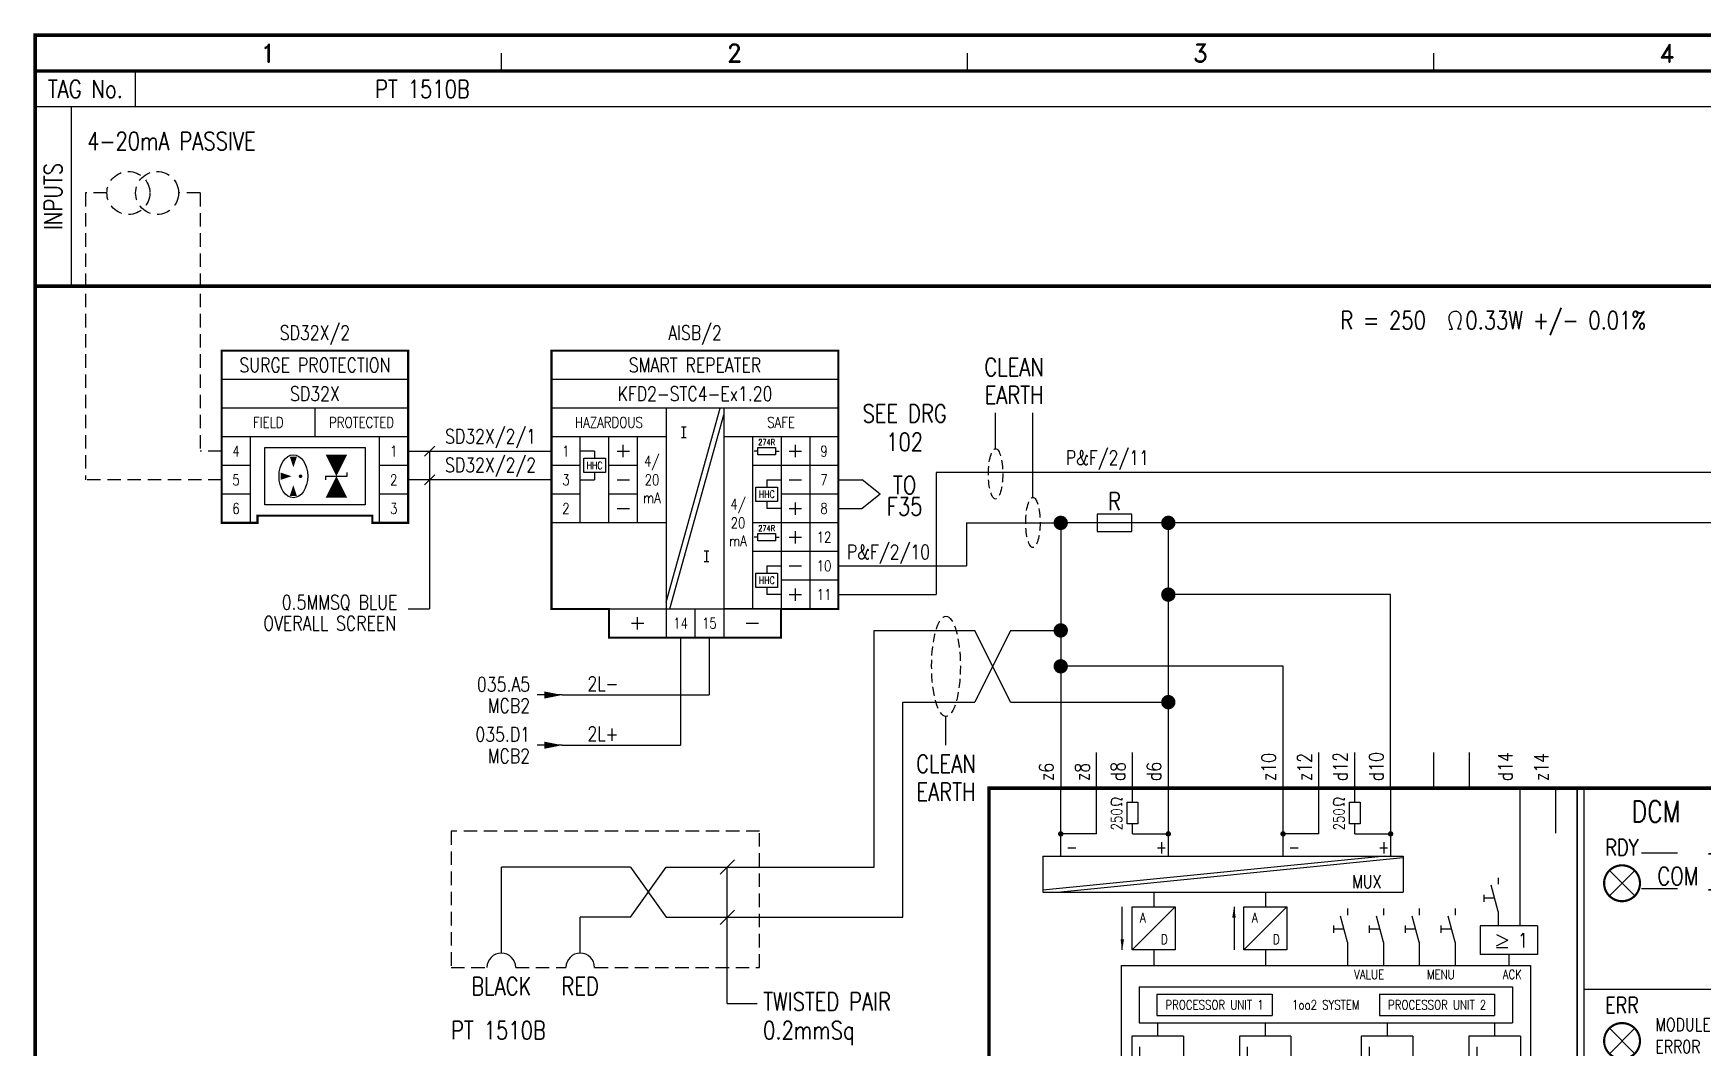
# Model space of a CAD drawing. Extents: x 0 to 414, y 0 to 285.
# Drawn here: x 15.7 to 248.5, y 143.8 to 285.2 of the extents above; entities that cross this region are included whole.
import ezdxf
from ezdxf.enums import TextEntityAlignment as Align

# ---------------------------------------------------------------- set-up
doc = ezdxf.new("R2010")
doc.units = 0
doc.header["$LTSCALE"] = 5
doc.header["$MEASUREMENT"] = 0
doc.linetypes.add('CONTINU', pattern=[0])
doc.linetypes.add('HIDDEN', pattern=[0.375, 0.25, -0.125])
doc.layers.get('0').update_dxf_attribs({"linetype": 'CONTINUOUS'})
for name, color, linetype in [('ADD', 2, 'CONTINUOUS'), ('CATALOGUE', 2, 'CONTINUOUS'), ('COL', 2, 'CONTINU'), ('COM', 2, 'CONTINUOUS'), ('DES', 2, 'CONTINUOUS'), ('GROUP', 2, 'CONTINUOUS'), ('LAB', 2, 'CONTINUOUS'), ('LOCATION', 2, 'CONTINUOUS'), ('MCABMARKON', 4, 'CONTINUOUS'), ('PCABGREY-0_22', 7, 'CONTINUOUS'), ('PCABGREY-0_5', 7, 'CONTINUOUS'), ('PCABMARKON', 7, 'CONTINUOUS'), ('RACK', 2, 'CONTINUOUS'), ('RECORD', 2, 'CONTINUOUS'), ('ROW', 2, 'CONTINU'), ('SLOT', 2, 'CONTINUOUS'), ('SNA', 2, 'CONTINUOUS'), ('SPOTS', 7, 'CONTINUOUS'), ('TEXT', 2, 'CONTINUOUS'), ('TPOL', 3, 'CONTINUOUS'), ('UPS', 2, 'CONTINUOUS'), ('XR_FUNCTION', 2, 'CONTINUOUS'), ('XR_MAIN', 2, 'CONTINUOUS'), ('ZONE', 2, 'CONTINUOUS')]:
    doc.layers.add(name, color=color, linetype=linetype)
doc.styles.add('CATALOGU', font='romans.shx', dxfattribs={"width": 0.8})
doc.styles.add('CROSSREF', font='ROMANS.shx', dxfattribs={"width": 0.8, "height": 1})
doc.styles.add('FUNCTION', font='romans.shx', dxfattribs={"width": 0.8, "height": 2.5})
doc.styles.add('GROUP', font='romans.shx', dxfattribs={"width": 0.8, "height": 2.5})
doc.styles.add('LOCATION', font='ROMANS.shx', dxfattribs={"width": 0.8, "height": 2.5})
doc.styles.add('PINS', font='romans.shx', dxfattribs={"width": 0.8, "height": 2})
doc.styles.add('RACK', font='romans.shx', dxfattribs={"width": 0.8, "height": 2})
doc.styles.add('REFERENC', font='romans.shx', dxfattribs={"width": 0.8})
doc.styles.add('ROMAND', font='ROMAND')
doc.styles.add('ROMANS', font='romans.shx', dxfattribs={"width": 0.8})
doc.styles.add('SLOT', font='romans.shx', dxfattribs={"width": 0.8, "height": 2})
doc.styles.add('SYMBOL', font='romans.shx', dxfattribs={"width": 0.8})
doc.styles.add('WIRES', font='ROMANS.shx', dxfattribs={"width": 0.8, "height": 2})
doc.styles.add('ZONE', font='ROMANS.shx', dxfattribs={"width": 0.8, "height": 2.5})
doc.dimstyles.get("Standard").update_dxf_attribs({"dimtxt": 0.18, "dimasz": 0.18, "dimexe": 0.18, "dimexo": 0.0625, "dimgap": 0.09, "dimtad": 0, "dimtih": 1, "dimtoh": 1, "dimdec": 4, "dimzin": 0, "dimdsep": 46, "dimtxsty": 'STANDARD', "dimcen": 0.09, "dimadec": 0, "dimazin": 0, "dimtfac": 1, "dimtdec": 4, "dimtofl": 0, "dimtmove": 0, "dimatfit": 3, "dimfxl": 1, "dimtolj": 1, "dimtzin": 0, "dimarcsym": 0})

# ---------------------------------------------------------------- blocks, each defined once
blk = doc.blocks.new('A$C7A406D00')
for p, q in [((20, -4), (-20, -4)), ((20, -8), (-20, -8)), ((-4, -8), (-4, -40)), ((-4, -35.046), (3.523, -8)), ((-3.523, -36), (4, -8.954)), ((4, -8), (4, -40)), ((-1.8888, -10.603), (-1.2329, -10.603)), ((-1.5608, -12.103), (-1.5608, -10.603)), ((-4, -12), (-20, -12)), ((-16, -24), (-16, -12)), ((-12, -24), (-12, -12)), ((-9.9979, -14.8584), (-9.9979, -13.1395)), ((-8, -24), (-8, -12)), ((-1.8888, -12.103), (-1.2329, -12.103)), ((20, -12), (4, -12)), ((8, -12), (8, -36)), ((8.75, -14.5), (8.75, -13.5)), ((8.75, -13.5), (11.25, -13.5)), ((11.25, -13.5), (11.25, -14.5)), ((12, -12), (12, -36)), ((14.0021, -14.8584), (14.0021, -13.1395)), ((16, -12), (16, -36)), ((-16, -16), (-20, -16)), ((-14, -14), (-16, -14)), ((-15.5, -15), (-12.5, -15)), ((-15.5, -17), (-15.5, -15)), ((-14, -14), (-14, -15)), ((-12.5, -15), (-12.5, -17)), ((-8, -16), (-12, -16)), ((-10.8573, -13.999), (-9.1384, -13.999)), ((20, -16), (8, -16)), ((8.75, -14), (8.25, -14)), ((11.25, -14.5), (8.75, -14.5)), ((11.25, -14), (11.75, -14)), ((13.1427, -13.999), (14.8616, -13.999)), ((-16, -18), (-14, -18)), ((-12.5, -17), (-15.5, -17)), ((-14, -17), (-14, -18)), ((-10.8573, -17.999), (-9.1384, -17.999)), ((10, -18), (12, -18)), ((10, -18), (10, -19)), ((13.1427, -17.999), (14.8616, -17.999)), ((-16, -20), (-20, -20)), ((-8, -20), (-12, -20)), ((8.5, -21), (8.5, -19)), ((8.5, -19), (11.5, -19)), ((11.5, -19), (11.5, -21)), ((16, -20), (12, -20)), ((20, -20), (16, -20)), ((-10.8573, -21.999), (-9.1384, -21.999)), ((11.5, -21), (8.5, -21)), ((10, -21), (10, -22)), ((12, -22), (10, -22)), ((13.1427, -21.999), (14.8616, -21.999)), ((14.0021, -22.8584), (14.0021, -21.1395)), ((-4, -24), (-20, -24)), ((20, -24), (8, -24)), ((8.75, -25.5), (11.25, -25.5)), ((8.75, -26.5), (8.75, -25.5)), ((11.25, -25.5), (11.25, -26.5)), ((14.0021, -26.8584), (14.0021, -25.1395)), ((1.2931, -27.897), (1.949, -27.897)), ((1.621, -27.897), (1.621, -29.397)), ((8.75, -26), (8.25, -26)), ((11.25, -26.5), (8.75, -26.5)), ((11.25, -26), (11.75, -26)), ((13.1427, -25.999), (14.8616, -25.999)), ((1.2931, -29.397), (1.949, -29.397)), ((20, -28), (8, -28)), ((10, -30), (10, -31)), ((10, -30), (12, -30)), ((13.1427, -29.999), (14.8616, -29.999)), ((8.5, -33), (8.5, -31)), ((8.5, -31), (11.5, -31)), ((11.5, -31), (11.5, -33)), ((16, -32), (12, -32)), ((20, -32), (16, -32)), ((11.5, -33), (8.5, -33)), ((10, -33), (10, -34)), ((12, -34), (10, -34)), ((13.1427, -33.999), (14.8616, -33.999)), ((14.0021, -34.8584), (14.0021, -33.1395)), ((-12, -36), (12, -36)), ((-8, -38.8584), (-8, -37.1395)), ((0, -36), (0, -40)), ((20, -36), (4, -36)), ((-8.8594, -37.999), (-7.1405, -37.999)), ((7.1406, -37.999), (8.8595, -37.999))]:
    blk.add_line(p, q)
at = {"const_width": 0.3}
blk.add_lwpolyline([(-12, -36), (-12, -40), (12, -40), (12, -36), (20, -36), (20, 0), (-20, 0), (-20, -36)], close=True, dxfattribs=at)
at = {"style": 'ROMANS', "width": 0.8}
for s, height, p in [('SMART REPEATER', 2, (0, -2)), ('HAZARDOUS', 1.5, (-12, -10)), ('SAFE', 1.5, (12, -10)), ('1', 1.5, (-18, -14)), ('9', 1.5, (18, -14)), ('4/', 1.5, (-6, -15.5)), ('3', 1.5, (-18, -18)), ('20', 1.5, (-6, -18)), ('7', 1.5, (18, -18)), ('mA', 1.5, (-6, -20.5)), ('4/', 1.5, (6, -21.5)), ('2', 1.5, (-18, -22)), ('20', 1.5, (6, -24)), ('8', 1.5, (18, -22)), ('12', 1.5, (18, -26)), ('mA', 1.5, (6, -26.5)), ('10', 1.5, (18, -30)), ('11', 1.5, (18, -34)), ('14', 1.5, (-2, -38)), ('15', 1.5, (2, -38))]:
    blk.add_text(s, height=height, dxfattribs=at).set_placement(p, align=Align.MIDDLE)
at = {"color": 3, "style": 'ROMANS', "width": 0.8}
for s, height, p in [('274R', 0.8, (10, -12.75)), ('HHC', 1, (-14, -16)), ('HHC', 1, (10, -20)), ('274R', 0.8, (10, -24.75)), ('HHC', 1, (10, -32))]:
    blk.add_text(s, height=height, dxfattribs=at).set_placement(p, align=Align.MIDDLE)
at = {"layer": 'CATALOGUE', "style": 'CATALOGU', "width": 0.8, "flags": 1}
blk.add_attdef('CATALOGUE', (22.25, -3.999), '', height=1, dxfattribs=at)
at = {"layer": 'LOCATION', "style": 'LOCATION', "width": 0.8, "flags": 1}
blk.add_attdef('LOCATION', (22.25, -5.999), '', height=1, dxfattribs=at)
at = {"layer": 'RECORD', "color": 7, "style": 'REFERENC', "width": 0.8}
blk.add_attdef('RECORD', text='', height=2, dxfattribs=at).set_placement((0, -6), align=Align.MIDDLE)
at = {"layer": 'SNA', "style": 'SYMBOL', "width": 0.8}
blk.add_attdef('SNA', text='', height=2, dxfattribs=at).set_placement((0, 1.5), align=Align.CENTER)
at = {"layer": 'TPOL', "style": 'PINS', "width": 0.8, "flags": 1}
for tag, p in [('CN9', (-20, -14)), ('CN10', (-20, -18)), ('CN11', (-20, -22))]:
    blk.add_attdef(tag, text='', height=1.5, dxfattribs=at).set_placement(p, align=Align.MIDDLE_LEFT)
for tag, p in [('CN3', (20, -14)), ('CN4', (20, -18)), ('CN5', (20, -22)), ('CN6', (20, -26)), ('CN7', (20, -30)), ('CN8', (20, -34))]:
    blk.add_attdef(tag, text='', height=1.5, dxfattribs=at).set_placement(p, align=Align.MIDDLE_RIGHT)
for tag, p in [('CN2', (-2, -40)), ('CN1', (2, -40))]:
    blk.add_attdef(tag, text='', height=1.5, dxfattribs=at).set_placement(p, align=Align.CENTER)
at = {"layer": 'ZONE', "style": 'ZONE', "width": 0.8, "flags": 1}
blk.add_attdef('ZONE', (22.25, -7.999), '', height=1, dxfattribs=at)
blk = doc.blocks.new('SD32XIN')
for p, q in [((26, 10), (0, 10)), ((26, 6), (0, 6)), ((13, 6), (13, 2)), ((26, 2), (0, 2)), ((4, 2), (4, -10)), ((6, 0.5), (20, 0.5)), ((6, -7.5), (6, 0.5)), ((20, 0.5), (20, -7.5)), ((22, -10), (22, 2)), ((4, -2), (0, -2)), ((26, -2), (22, -2)), ((14.5, -3.5), (17.5, -3.5)), ((14.5, -3.5), (14.5, -4)), ((17.5, -3.5), (17.5, -3)), ((4, -6), (0, -6)), ((26, -6), (22, -6)), ((20, -7.5), (6, -7.5))]:
    blk.add_line(p, q)
at = {"const_width": 0.3}
blk.add_lwpolyline([(21, -9), (21, -10), (26, -10), (26, 14), (0, 14), (0, -10), (5, -10), (5, -9)], close=True, dxfattribs=at)
for points in [[(16, -0.5, 3, 0, 0), (16, -3.5, 0, 0, 0)], [(10, -0.75, 1, 0, 0), (10, -2.25, 0, 0, 0)], [(16, -6.5, 3, 0, 0), (16, -3.5, 0, 0, 0)], [(8.25, -3.5, 1, 0, 0), (9.75, -3.5, 0, 0, 0)], [(10, -6.25, 1, 0, 0), (10, -4.75, 0, 0, 0)]]:
    blk.add_lwpolyline(points, format="xyseb")
at = {"const_width": 0.25}
blk.add_lwpolyline([(10.88, -3.5, 1), (11.12, -3.5, 1)], format="xyb", close=True, dxfattribs=at)
blk.add_ellipse((10, -3.5), major_axis=(0, -3), ratio=0.6667)
at = {"style": 'ROMANS', "width": 0.8}
for s, height, p in [('SURGE PROTECTION', 2, (13, 12)), ('SD32X', 2, (13, 8)), ('FIELD', 1.5, (6.5, 4)), ('PROTECTED', 1.5, (19.5, 4)), ('4', 1.5, (2, 0)), ('1', 1.5, (24, 0)), ('5', 1.5, (2, -4)), ('2', 1.5, (24, -4)), ('6', 1.5, (2, -8)), ('3', 1.5, (24, -8))]:
    blk.add_text(s, height=height, dxfattribs=at).set_placement(p, align=Align.MIDDLE)
at = {"layer": 'CATALOGUE', "style": 'CATALOGU', "width": 0.8, "flags": 1}
blk.add_attdef('CATALOGUE', (28, 10), '', height=1, dxfattribs=at)
at = {"layer": 'LOCATION', "style": 'LOCATION', "width": 0.8, "flags": 1}
blk.add_attdef('LOCATION', (28, 8), '', height=1, dxfattribs=at)
at = {"layer": 'RECORD', "style": 'REFERENC', "width": 0.8, "flags": 1}
blk.add_attdef('RECORD', (28, 12), '', height=1, dxfattribs=at)
at = {"layer": 'SNA', "style": 'SYMBOL', "width": 0.8}
blk.add_attdef('SNA', text='', height=2, dxfattribs=at).set_placement((13, 15.5), align=Align.CENTER)
at = {"layer": 'TPOL', "style": 'PINS', "width": 0.8, "flags": 1}
for tag, p in [('CN1', (0, 0)), ('CN2', (0, -4)), ('CN3', (0, -8))]:
    blk.add_attdef(tag, text='', height=1.5, dxfattribs=at).set_placement(p, align=Align.MIDDLE_LEFT)
for tag, p in [('CN4', (26, 0)), ('CN5', (26, -4)), ('CN6', (26, -8))]:
    blk.add_attdef(tag, text='', height=1.5, dxfattribs=at).set_placement(p, align=Align.MIDDLE_RIGHT)
at = {"layer": 'ZONE', "style": 'ZONE', "width": 0.8, "flags": 1}
blk.add_attdef('ZONE', (28, 6), '', height=1, dxfattribs=at)
blk = doc.blocks.new('OHM')
for p, q in [((-0.2858, 0.8572), (-0.1906, 0.9524)), ((-0.1906, 0.9524), (-0.0478, 1)), ((-0.0478, 1), (0.0478, 1)), ((0.1906, 0.9524), (0.0478, 1)), ((0.2858, 0.8572), (0.1906, 0.9524)), ((-0.3342, 0), (-0.143, 0)), ((-0.3338, 0.714), (-0.2858, 0.8572)), ((-0.3338, 0.5224), (-0.3338, 0.714)), ((-0.2858, 0.3332), (-0.3338, 0.5224)), ((-0.143, 0), (-0.2858, 0.3332)), ((0.143, 0), (0.2858, 0.3332)), ((0.3342, 0), (0.143, 0)), ((0.3338, 0.714), (0.2858, 0.8572)), ((0.2858, 0.3332), (0.3338, 0.5224)), ((0.3338, 0.5224), (0.3338, 0.714))]:
    blk.add_line(p, q)
blk = doc.blocks.new('HS-A3')
at = {"color": 1}
for p, q in [((81, 280), (81, 282.5)), ((146, 280), (146, 282.5)), ((211, 280), (211, 282.5))]:
    blk.add_line(p, q, dxfattribs=at)
at = {"color": 1, "const_width": 0.5}
blk.add_lwpolyline([(16, 3), (409, 3), (409, 285), (16, 285)], close=True, dxfattribs=at)
blk.add_lwpolyline([(16, 280), (404, 280)], dxfattribs=at)
at = {"color": 2, "style": 'ROMAND'}
for s, p in [('1', (48.5, 282.5)), ('2', (113.5, 282.5)), ('3', (178.5, 282.5)), ('4', (243.5, 282.5))]:
    blk.add_text(s, height=2.5, dxfattribs=at).set_placement(p, align=Align.MIDDLE)
at = {"layer": 'COL', "style": 'ROMAND', "flags": 9}
for tag, p in [('COL1', (48.5, 282.5)), ('COL2', (113.5, 282.5)), ('COL3', (178.5, 282.5)), ('COL4', (243.5, 282.5)), ('COL5', (308.5, 282.5)), ('COL6', (373.5, 282.5))]:
    blk.add_attdef(tag, p, '', height=2.5, dxfattribs=at)
at = {"layer": 'ROW', "style": 'ROMAND', "flags": 9}
for tag, p in [('ROW1', (406.5, 249.5)), ('ROW2', (406.5, 188.5)), ('ROW3', (406.5, 127.5)), ('ROW4', (406.5, 66.5))]:
    blk.add_attdef(tag, p, '', height=2.5, dxfattribs=at)
at = {"layer": 'UPS', "color": 3, "style": 'ROMANS', "width": 0.8, "flags": 8}
blk.add_attdef('PROJS->NOMPRO', text='', height=1.7, rotation=90, dxfattribs=at).set_placement((13.5, 35), align=Align.MIDDLE_LEFT)
at = {"layer": 'UPS', "style": 'ROMANS', "width": 0.8, "flags": 8}
for tag, height, p in [('PLANOS->VERIF', 2.5, (293.5, 34.25)), ('PLANOS->CANVI1', 2.5, (109, 29.25)), ('PLANOS->NCAN1', 2.5, (149, 29.25)), ('PLANOS->DCAN1', 2.5, (262.5, 29.25)), ('PLANOS->ORIG', 2.5, (293.5, 29.25)), ('PLANOS->CANVI2', 2.5, (109, 24.25)), ('PLANOS->NCAN2', 2.5, (149, 24.25)), ('PLANOS->DCAN2', 2.5, (262.5, 24.25)), ('PLANOS->HECHF', 2.5, (293.5, 24.25)), ('PLANOS->CANVI3', 2.5, (109, 19.25)), ('PLANOS->NCAN3', 2.5, (149, 19.25)), ('PLANOS->DCAN3', 2.5, (262.5, 19.25)), ('PLANOS->HECHD', 2.5, (293.5, 19.25)), ('PLANOS->CANVI4', 2.5, (109, 14.25)), ('PLANOS->NCAN4', 2.5, (149, 14.25)), ('PLANOS->DCAN4', 2.5, (262.5, 14.25)), ('PLANOS->DATACREA', 2.5, (293.5, 14.25)), ('PLANOS->CANVI5', 2.5, (109, 9.25)), ('PLANOS->NCAN5', 2.5, (149, 9.25)), ('PLANOS->DCAN5', 2.5, (262.5, 9.25)), ('PLANOS->NR1', 2.5, (293.5, 9.25)), ('PROJS->DESCPRO3', 5, (345.5, 5.5)), ('PLANOS->PLANO', 5, (378.5, 5.5)), ('PLANOS->USER', 5, (402.75, 5.5)), ('PLANOS->NR2', 2.5, (293.5, 4.25))]:
    blk.add_attdef(tag, text='', height=height, dxfattribs=at).set_placement(p, align=Align.CENTER)
at = {"layer": 'UPS', "style": 'ROMANS', "width": 3.1263, "flags": 8}
blk.add_attdef('PLANOS->MCAN1', text='', height=2.5, rotation=0.061173, dxfattribs=at).set_placement((155, 31.6443), (254, 31.75), align=Align.FIT)
at = {"layer": 'UPS', "style": 'ROMANS', "flags": 8}
for tag, width, p, p2 in [('PLANOS->MCAN2', 3.0574, (155, 26.75), (254, 26.75)), ('PLANOS->MCAN3', 3.0574, (155, 21.75), (254, 21.75)), ('PLANOS->MCAN4', 3.0462, (155, 16.75), (254, 16.75)), ('PLANOS->MCAN5', 3.0574, (155, 11.75), (254, 11.75))]:
    blk.add_attdef(tag, text='', height=2.5, dxfattribs=dict(at, width=width)).set_placement(p, p2, align=Align.FIT)
at = {"layer": 'UPS', "style": 'ROMANS', "width": 0.8, "flags": 8}
blk.add_attdef('PLANOS->DENOM', (313.5, 24.25), '', height=2.5, dxfattribs=at)
at = {"layer": 'UPS', "color": 4, "style": 'ROMANS', "width": 0.8, "flags": 8}
for tag, p in [('PROJS->DESCPRO1', (303, 19.25)), ('PROJS->DESCPRO2', (303, 14.25))]:
    blk.add_attdef(tag, p, '', height=2.5, dxfattribs=at)
at = {"layer": 'UPS', "color": 3, "style": 'ROMANS', "width": 0.8, "flags": 8}
blk.add_attdef('PLANOS->PROTOTIPO', text='', height=1.7, dxfattribs=at).set_placement((39.5, 5.5), align=Align.MIDDLE_LEFT)
at = {"layer": 'UPS', "style": 'ROMANS', "width": 0.8, "flags": 8}
blk.add_attdef('PLANOS->OBS4', text='', height=2.5, dxfattribs=at).set_placement((107, 5.5), align=Align.MIDDLE_LEFT)
blk = doc.blocks.new('62100-12')
for p, q in [((0, -9.472), (0, 0)), ((5, -6.3692), (5, 0)), ((10, -1.9457), (10, 0)), ((15, 0), (15, -9.472)), ((31, -9.472), (31, 0)), ((36, -6.3692), (36, 0)), ((41, -1.9457), (41, 0)), ((46, 0), (46, -9.472)), ((64, 0), (64, -19.1731)), ((69, 0), (69, -6.2457)), ((72, 0), (72, -59)), ((72, -54.5399), (72, 0)), ((73, -59), (73, 0)), ((7.0964, -1.607), (7.0258, -1.8312)), ((7.0258, -1.8312), (7.0258, -1.9813)), ((7.0964, -2.2055), (7.0258, -1.9813)), ((7.2377, -1.4576), (7.0964, -1.607)), ((7.2377, -2.355), (7.0964, -2.2055)), ((7.4503, -1.3822), (7.2377, -1.4576)), ((7.7347, -1.3822), (7.4503, -1.3822)), ((8.0155, -1.4576), (7.7347, -1.3822)), ((8.51, -1.6818), (8.0155, -1.4576)), ((8.51, -2.1308), (8.0155, -2.355)), ((8.51, -1.3816), (8.51, -1.6818)), ((8.51, -2.4309), (8.51, -2.1308)), ((9.25, -1.9457), (10.75, -1.9457)), ((9.25, -4.9457), (9.25, -1.9457)), ((10.75, -1.9457), (10.75, -4.9457)), ((38.0964, -1.607), (38.0258, -1.8312)), ((38.0258, -1.8312), (38.0258, -1.9813)), ((38.0964, -2.2055), (38.0258, -1.9813)), ((38.2377, -1.4576), (38.0964, -1.607)), ((38.2377, -2.355), (38.0964, -2.2055)), ((38.4503, -1.3822), (38.2377, -1.4576)), ((38.7347, -1.3822), (38.4503, -1.3822)), ((39.0155, -1.4576), (38.7347, -1.3822)), ((39.51, -1.6818), (39.0155, -1.4576)), ((39.51, -2.1308), (39.0155, -2.355)), ((39.51, -1.3816), (39.51, -1.6818)), ((39.51, -2.4309), (39.51, -2.1308)), ((40.25, -1.9457), (41.75, -1.9457)), ((40.25, -4.9457), (40.25, -1.9457)), ((41.75, -1.9457), (41.75, -4.9457)), ((7.4503, -2.4303), (7.2377, -2.355)), ((7.7347, -2.4303), (7.4503, -2.4303)), ((8.0155, -2.355), (7.7347, -2.4303)), ((38.4503, -2.4303), (38.2377, -2.355)), ((38.7347, -2.4303), (38.4503, -2.4303)), ((39.0155, -2.355), (38.7347, -2.4303)), ((5, -6.3692), (0, -6.3692)), ((10.75, -4.9457), (9.25, -4.9457)), ((10, -6.3692), (10, -4.9457)), ((10, -6.3692), (15, -6.3692)), ((36, -6.3692), (31, -6.3692)), ((41.75, -4.9457), (40.25, -4.9457)), ((41, -6.3692), (41, -4.9457)), ((41, -6.3692), (46, -6.3692)), ((45.2095, -9.472), (-2.5, -14.2207)), ((-2.5, -9.472), (47.7336, -9.472)), ((-2.5, -9.472), (-2.5, -14.472)), ((47.7336, -9.7232), (0.0241, -14.472)), ((47.7336, -9.472), (47.7336, -14.472)), ((76.4974, -11.4822), (80.0329, -15.0178)), ((76.4974, -15.0178), (80.0329, -11.4822)), ((61, -17.1713), (60.0223, -13.5225)), ((61, -12.4748), (61, -13.3938)), ((-2.5, -14.472), (47.7336, -14.472)), ((12.9583, -14.472), (12.9583, -16.5522)), ((28.5453, -14.472), (28.5453, -16.5522)), ((59.0112, -14.8469), (59.0112, -15.8469)), ((60.5112, -15.3469), (59.0112, -15.3469)), ((15.9583, -16.5522), (9.9583, -22.5522)), ((9.9583, -16.5522), (15.9583, -16.5522)), ((9.9583, -22.5522), (9.9583, -16.5522)), ((15.9583, -16.5522), (15.9583, -22.5522)), ((31.5453, -16.5522), (25.5453, -22.5522)), ((25.5453, -16.5522), (31.5453, -16.5522)), ((25.5453, -22.5522), (25.5453, -16.5522)), ((31.5453, -16.5522), (31.5453, -22.5522)), ((40, -21.4736), (39.0223, -17.8248)), ((40, -16.777), (40, -17.6961)), ((45, -21.4736), (44.0223, -17.8248)), ((45, -16.777), (45, -17.6961)), ((50, -21.4736), (49.0223, -17.8248)), ((50, -16.777), (50, -17.6961)), ((55, -21.4736), (54.0223, -17.8248)), ((55, -16.777), (55, -17.6961)), ((61, -17.1713), (61, -19.1731)), ((38.0112, -19.1492), (38.0112, -20.1492)), ((39.5112, -19.6492), (38.0112, -19.6492)), ((43.0112, -19.1492), (43.0112, -20.1492)), ((44.5112, -19.6492), (43.0112, -19.6492)), ((48.0112, -19.1492), (48.0112, -20.1492)), ((49.5112, -19.6492), (48.0112, -19.6492)), ((53.0112, -19.1492), (53.0112, -20.1492)), ((54.5112, -19.6492), (53.0112, -19.6492)), ((66.5, -19.1731), (58.5, -19.1731)), ((58.5, -19.1731), (58.5, -23.1731)), ((60.7603, -20.3882), (62.3603, -21.1882)), ((66.5, -19.1731), (66.5, -23.1731)), ((15.9583, -22.5522), (9.9583, -22.5522)), ((12.9583, -22.5522), (12.9583, -24.7043)), ((31.5453, -22.5522), (25.5453, -22.5522)), ((28.5453, -22.5522), (28.5453, -24.7043)), ((40, -21.4736), (40, -24.7043)), ((45, -21.4736), (45, -24.7043)), ((50, -21.4736), (50, -24.7043)), ((55, -21.4736), (55, -24.7043)), ((66.5, -23.1731), (58.5, -23.1731)), ((60.7603, -21.9882), (62.3603, -21.1882)), ((60.7603, -22.1882), (62.3603, -22.1882)), ((62.5, -23.1731), (62.5, -24.7043)), ((8.4161, -24.7043), (65.5, -24.7043)), ((8.4161, -24.7043), (8.4161, -45.5776)), ((65.5, -24.7043), (65.5, -45.5776)), ((10.9161, -27.7043), (63, -27.7043)), ((10.9161, -27.7043), (10.9161, -32.7043)), ((63, -27.7043), (63, -32.7043)), ((13.4161, -28.7043), (29.4581, -28.7043)), ((13.4161, -28.7043), (13.4161, -31.7043)), ((29.4581, -28.7043), (29.4581, -31.7043)), ((44.4581, -28.7043), (60.5, -28.7043)), ((44.4581, -28.7043), (44.4581, -31.7043)), ((60.5, -28.7043), (60.5, -31.7043)), ((73, -27.9952), (93, -27.9952)), ((13.4161, -31.7043), (29.4581, -31.7043)), ((44.4581, -31.7043), (60.5, -31.7043)), ((17.0951, -34.5776), (9.9049, -34.5776)), ((9.9049, -34.5776), (9.9049, -42.5776)), ((10.9161, -32.7043), (63, -32.7043)), ((13.5, -32.7043), (13.5, -34.5776)), ((17.0951, -34.5776), (17.0951, -42.5776)), ((32.0951, -34.5776), (24.9049, -34.5776)), ((24.9049, -34.5776), (24.9049, -42.5776)), ((28.5, -32.7043), (28.5, -34.5776)), ((32.0951, -34.5776), (32.0951, -42.5776)), ((49.0951, -34.5776), (41.9049, -34.5776)), ((41.9049, -34.5776), (41.9049, -42.5776)), ((45.5, -32.7043), (45.5, -34.5776)), ((49.0951, -34.5776), (49.0951, -42.5776)), ((64.0951, -34.5776), (56.9049, -34.5776)), ((56.9049, -34.5776), (56.9049, -42.5776)), ((60.5, -32.7043), (60.5, -34.5776)), ((64.0951, -34.5776), (64.0951, -42.5776)), ((76.4974, -37.013), (80.0329, -33.4774)), ((76.4974, -33.4774), (80.0329, -37.013)), ((11, -36.0776), (11, -41.0776)), ((26, -36.0776), (26, -41.0776)), ((43, -36.0776), (43, -41.0776)), ((58, -36.0776), (58, -41.0776)), ((12.75, -40.8276), (12.75, -38.0776)), ((13, -37.8276), (15.25, -37.8276)), ((14.25, -40.8276), (14.25, -38.0776)), ((27.75, -40.8276), (27.75, -38.0776)), ((28, -37.8276), (30.25, -37.8276)), ((29.25, -40.8276), (29.25, -38.0776)), ((44.75, -40.8276), (44.75, -38.0776)), ((45, -37.8276), (47.25, -37.8276)), ((46.25, -40.8276), (46.25, -38.0776)), ((59.75, -40.8276), (59.75, -38.0776)), ((60, -37.8276), (62.25, -37.8276)), ((61.25, -40.8276), (61.25, -38.0776)), ((11, -41.0776), (16, -41.0776)), ((26, -41.0776), (31, -41.0776)), ((43, -41.0776), (48, -41.0776)), ((58, -41.0776), (63, -41.0776)), ((9.9049, -42.5776), (17.0951, -42.5776)), ((13.5, -42.5776), (13.5, -46.8368)), ((24.9049, -42.5776), (32.0951, -42.5776)), ((28.5, -42.5776), (28.5, -46.8368)), ((41.9049, -42.5776), (49.0951, -42.5776)), ((45.5, -42.5776), (45.5, -46.8368)), ((56.9049, -42.5776), (64.0951, -42.5776)), ((60.5, -42.5776), (60.5, -46.8368)), ((88, -42.9952), (88, -46.2452)), ((93, -42.9952), (88, -42.9952)), ((8.4161, -45.5776), (65.5, -45.5776)), ((37, -45.5776), (37, -59)), ((9.9049, -46.8368), (9.9049, -54.8368)), ((9.9049, -46.8368), (17.0951, -46.8368)), ((11, -48.6717), (16, -48.6717)), ((13.5, -53.0019), (11, -48.6717)), ((13.5, -53.0019), (16, -48.6717)), ((17.0951, -46.8368), (17.0951, -54.8368)), ((24.9049, -46.8368), (24.9049, -54.8368)), ((24.9049, -46.8368), (32.0951, -46.8368)), ((28.5, -53.0019), (26, -48.6717)), ((26, -48.6717), (31, -48.6717)), ((28.5, -53.0019), (31, -48.6717)), ((32.0951, -46.8368), (32.0951, -54.8368)), ((41.9049, -46.8368), (41.9049, -54.8368)), ((41.9049, -46.8368), (49.0951, -46.8368)), ((43, -48.6717), (48, -48.6717)), ((45.5, -53.0019), (43, -48.6717)), ((45.5, -53.0019), (48, -48.6717)), ((49.0951, -46.8368), (49.0951, -54.8368)), ((56.9049, -46.8368), (64.0951, -46.8368)), ((56.9049, -46.8368), (56.9049, -54.8368)), ((58, -48.6717), (63, -48.6717)), ((60.5, -53.0019), (58, -48.6717)), ((60.5, -53.0019), (63, -48.6717)), ((64.0951, -46.8368), (64.0951, -54.8368)), ((91, -47.9952), (86.7626, -52.2326)), ((91, -47.9952), (93, -47.9952)), ((2.5, -51.1613), (-2.5, -51.1613)), ((1.75, -50.1613), (-1.75, -50.1613)), ((1, -49.1613), (-1, -49.1613)), ((0, -51.1613), (0, -59)), ((88, -49.2452), (88, -52.9952)), ((93, -52.9952), (88, -52.9952)), ((-5, -55.3495), (5, -55.3495)), ((-5, -55.3495), (-5, -59)), ((5, -55.3495), (5, -59)), ((9.9049, -54.8368), (17.0951, -54.8368)), ((11, -54.8368), (11, -59)), ((16, -54.8368), (16, -59)), ((24.9049, -54.8368), (32.0951, -54.8368)), ((26, -54.8368), (26, -59)), ((31, -54.8368), (31, -59)), ((41.9049, -54.8368), (49.0951, -54.8368)), ((43, -54.8368), (43, -59)), ((48, -54.8368), (48, -59)), ((56.9049, -54.8368), (64.0951, -54.8368)), ((58, -54.8368), (58, -59)), ((63, -54.8368), (63, -59)), ((73, -64), (92, -64)), ((92, -68), (73, -68))]:
    blk.add_line(p, q)
at = {"const_width": 0.5}
blk.add_lwpolyline([(-10, 0), (93, 0), (93, -59), (-10, -59)], close=True, dxfattribs=at)
for points, const_width in [([(-0.1875, -6.3692, 1), (0.1875, -6.3692, 1)], 0.375), ([(14.8125, -6.3692, 1), (15.1875, -6.3692, 1)], 0.375), ([(30.8125, -6.3692, 1), (31.1875, -6.3692, 1)], 0.375), ([(45.8125, -6.3692, 1), (46.1875, -6.3692, 1)], 0.375), ([(75.7652, -13.25, 1), (80.7652, -13.25, 1)], 0.3), ([(75.7652, -35.2452, 1), (80.7652, -35.2452, 1)], 0.3), ([(-0.1875, -55.3495, 1), (0.1875, -55.3495, 1)], 0.375)]:
    blk.add_lwpolyline(points, format="xyb", close=True, dxfattribs=dict(const_width=const_width))
for centre in [(13, -38.0776), (14.5, -38.0776), (28, -38.0776), (29.5, -38.0776), (45, -38.0776), (46.5, -38.0776), (60, -38.0776), (61.5, -38.0776)]:
    blk.add_arc(centre, 0.25, 90, 180)
at = {"style": 'ROMANS', "width": 0.8}
for s, height, p in [('DCM', 3, (83, -3.25)), ('RDY', 2.25, (78.2652, -8.25)), ('+', 2.25, (91, -9)), ('-', 2.25, (91, -14)), ('ERR', 2.25, (78.2652, -30.2452))]:
    blk.add_text(s, height=height, dxfattribs=at).set_placement(p, align=Align.MIDDLE)
for p in [(7.7967, -5.8758), (38.7967, -5.8758)]:
    blk.add_text('250', height=1.5, rotation=90, dxfattribs=at).set_placement(p, align=Align.MIDDLE_LEFT)
for s, p in [('-', (0.7459, -7.2787)), ('+', (13.2255, -7.2787)), ('-', (31.7459, -7.2787)), ('+', (44.2255, -7.2787)), ('T', (15.4675, -52.0269)), ('1', (18.1095, -52.0269)), ('T', (30.4675, -52.0269)), ('2', (33.1095, -52.0269)), ('T', (47.4675, -52.0269)), ('1', (50.1095, -52.0269)), ('T', (62.4675, -52.0269)), ('2', (65.1095, -52.0269)), ('+', (16.7459, -54.8368)), ('+', (31.7459, -54.8368)), ('+', (48.7459, -54.8368)), ('+', (63.7459, -54.8368)), ('-', (11.7459, -54.8368)), ('-', (26.7459, -54.8368)), ('-', (43.7459, -54.8368)), ('-', (58.7459, -54.8368))]:
    blk.add_text(s, height=1.8, dxfattribs=at).set_placement(p, align=Align.TOP_LEFT)
for s, height, p in [('COM', 2.5, (83.1866, -13.5)), ('1', 2, (63.7603, -22.1882)), ('MODULE', 1.8, (82.9078, -33.8535)), ('ERR0R', 1.8, (82.9078, -36.9369))]:
    blk.add_text(s, height=height, dxfattribs=at).set_placement(p)
blk.add_text('MUX', height=1.8, dxfattribs=at).set_placement((44.7111, -14.472), align=Align.BOTTOM_RIGHT)
for s, height, p in [('A', 1.35, (11.4583, -18.0522)), ('A', 1.35, (27.0453, -18.0522)), ('D', 1.35, (14.4583, -21.0522)), ('D', 1.35, (30.0453, -21.0522)), ('PROCESSOR UNIT 1', 1.3, (21.4371, -30.2043)), ('1oo2 SYSTEM', 1.3, (36.9581, -30.2043)), ('PROCESSOR UNIT 2', 1.3, (52.479, -30.2043)), ('CH. 1', 1.5, (21, -44.1603)), ('ALARM', 1.5, (37, -44.1603)), ('CH. 2', 1.5, (53, -44.1603))]:
    blk.add_text(s, height=height, dxfattribs=at).set_placement(p, align=Align.MIDDLE_CENTER)
for s, p in [('VALUE', (43, -25.3142)), ('MENU', (53, -25.3142)), ('ACK', (62.9721, -25.3142))]:
    blk.add_text(s, height=1.3, dxfattribs=at).set_placement(p, align=Align.TOP_CENTER)
at = {"layer": 'ADD', "style": 'PINS', "width": 0.8, "flags": 1}
blk.add_attdef('ADD1', text='', height=1.5, dxfattribs=at).set_placement((-12, -5), align=Align.RIGHT)
at = {"layer": 'COM', "style": 'PINS', "width": 0.8, "flags": 1}
blk.add_attdef('COM1', text='', height=1.5, dxfattribs=at).set_placement((-12, -9), align=Align.RIGHT)
at = {"layer": 'DES', "style": 'PINS', "width": 0.8, "flags": 1}
blk.add_attdef('DES1', text='', height=1.5, dxfattribs=at).set_placement((-12, -7), align=Align.RIGHT)
at = {"layer": 'GROUP', "style": 'GROUP', "width": 0.8, "flags": 1}
blk.add_attdef('GROUP', text='', height=1.5, dxfattribs=at).set_placement((-12, -15), align=Align.RIGHT)
at = {"layer": 'LAB', "style": 'PINS', "width": 0.8}
blk.add_attdef('LAB1', text='', height=2.5, dxfattribs=at).set_placement((73, -66), align=Align.MIDDLE_LEFT)
at = {"layer": 'RACK', "style": 'RACK', "width": 0.8}
blk.add_attdef('RACK', (73, -63), '', height=2.5, dxfattribs=at)
at = {"layer": 'SLOT', "style": 'SLOT', "width": 0.8}
blk.add_attdef('SLOT', (84.5, -63), '', height=2.5, dxfattribs=at)
at = {"layer": 'SNA', "style": 'SYMBOL', "width": 0.8, "flags": 1}
blk.add_attdef('SNA', text='', height=1.5, dxfattribs=at).set_placement((-12, -13), align=Align.RIGHT)
at = {"layer": 'TEXT', "color": 3, "style": 'PINS', "width": 0.8}
blk.add_text('z6', height=2, rotation=90, dxfattribs=at).set_placement((-2, 1), align=Align.MIDDLE_LEFT)
at = {"layer": 'TEXT', "style": 'ROMANS', "width": 0.8}
blk.add_text('.', height=2, dxfattribs=at).set_placement((83.5, -63))
at = {"layer": 'TPOL', "style": 'PINS', "width": 0.8}
for tag, p in [('CN1', (-1, 1)), ('CN2', (4, 1)), ('CN3', (9, 1)), ('CN4', (14, 1)), ('CN5', (30, 1)), ('CN6', (35, 1)), ('CN7', (40, 1)), ('CN8', (45, 1)), ('CN9', (63, 1)), ('CN10', (68, 1))]:
    blk.add_attdef(tag, p, '', height=2, rotation=90, dxfattribs=at)
for tag, p in [('CN23', (94, -8)), ('CN24', (94, -13)), ('CN25', (94, -32)), ('CN26', (94, -42)), ('CN27', (94, -47)), ('CN28', (94, -52))]:
    blk.add_attdef(tag, p, '', height=2, dxfattribs=at)
for tag, p in [('CN12', (-1, -60)), ('CN13', (4, -60)), ('CN14', (10, -60)), ('CN15', (15, -60)), ('CN16', (25, -60)), ('CN17', (30, -60)), ('CN18', (36, -60)), ('CN19', (42, -60)), ('CN20', (47, -60)), ('CN22', (62, -60)), ('CN11', (-6, -60)), ('CN21', (57, -60))]:
    blk.add_attdef(tag, text='', height=2, rotation=90, dxfattribs=at).set_placement(p, align=Align.RIGHT)
at = {"layer": 'XR_FUNCTION', "style": 'FUNCTION', "width": 0.8, "flags": 1}
blk.add_attdef('XR_FUNCTION', text='', height=1.5, dxfattribs=at).set_placement((-12, -11), align=Align.RIGHT)
at = {"layer": 'XR_MAIN', "style": 'CROSSREF', "width": 0.8, "flags": 1}
blk.add_attdef('XR_MAIN', text='', height=1.5, dxfattribs=at).set_placement((-12, -17), align=Align.RIGHT)
for points in [[(8.5737, -22.5522), (8.5737, -16.5522)], [(24.1606, -16.5522), (24.1606, -22.5522)]]:
    blk.add_leader(points, dimstyle='STANDARD', override={"dimasz": 1.5})

msp = doc.modelspace()

# ---------------------------------------------------------------- linework, layer by layer
at = {"color": 1}
for p, q in [((30, 275), (30, 280)), ((404, 275), (16, 275)), ((21, 275), (21, 250))]:
    msp.add_line(p, q, dxfattribs=at)
at = {"color": 3}
for p, q in [((149.9155, 227.3244), (149.9155, 232.3244)), ((155.12, 220.5562), (155.12, 232.3244)), ((143, 186), (143, 190)), ((111.5, 168), (113.5, 170)), ((112.5, 150), (112.5, 169)), ((111.5, 161), (113.5, 163)), ((112.5, 150), (116.6529, 150))]:
    msp.add_line(p, q, dxfattribs=at)
for p, q in [((68, 227), (88, 227)), ((70.2929, 226.2929), (71.7071, 227.7071)), ((71, 227), (71, 205)), ((70.2929, 222.2929), (71.7071, 223.7071)), ((141.6257, 224), (141.6257, 207)), ((88, 223), (68, 223)), ((72, 223), (71, 223)), ((128, 223), (131.3196, 223)), ((133.8196, 221), (131.3196, 223)), ((128, 219), (131.3196, 219)), ((133.8196, 221), (131.3196, 219)), ((145.8732, 217), (145.8732, 211)), ((128, 211), (145.8732, 211)), ((68, 205), (71, 205)), ((128, 207), (141.6257, 207)), ((152, 202), (147, 192)), ((152, 192), (147, 202)), ((89.5, 193), (86, 193)), ((89.5, 193), (93, 193)), ((89.5, 186), (86, 186)), ((89.5, 186), (93, 186)), ((99, 162), (104, 169)), ((99, 169), (104, 162))]:
    msp.add_line(p, q)
at = {"linetype": 'HIDDEN', "ltscale": 1.5}
for p, q in [((42, 223), (23, 223)), ((117, 174), (74, 174)), ((74, 174), (74, 155)), ((117, 155), (117, 174)), ((74, 155), (79, 155)), ((83, 155), (90, 155)), ((94, 155), (117, 155))]:
    msp.add_line(p, q, dxfattribs=at)
at = {"color": 1, "const_width": 0.5}
msp.add_lwpolyline([(404, 250), (16, 250)], dxfattribs=at)
msp.add_lwpolyline([(164.1, 218.2), (164.1, 215.8), (168.9, 215.8), (168.9, 218.2)], close=True)
at = {"linetype": 'HIDDEN', "ltscale": 1.5}
for centre in [(29, 263), (33, 263)]:
    msp.add_circle(centre, 3, dxfattribs=at)
for centre in [(81, 155), (92, 155)]:
    msp.add_arc(centre, 2, 0, 180)
at = {"color": 3, "linetype": 'HIDDEN'}
for centre, major_axis in [((149.9155, 223.8244), (0, 3.5)), ((155.12, 217.0562), (0, 3.5)), ((143, 197), (0, 7))]:
    msp.add_ellipse(centre, major_axis=major_axis, ratio=0.2857, dxfattribs=at)
for points in [[(87, 193.5), (87, 192.5), (89.5, 193)], [(87, 186.5), (87, 185.5), (89.5, 186)]]:
    msp.add_solid(points)
at = {"layer": 'PCABGREY-0_22', "linetype": 'HIDDEN', "ltscale": 1.5}
for p, q in [((23, 263), (23, 223)), ((26, 263), (23, 263)), ((39, 263), (36, 263)), ((39, 263), (39, 227)), ((42, 227), (39, 227))]:
    msp.add_line(p, q, dxfattribs=at)
at = {"layer": 'PCABGREY-0_22'}
for p, q in [((305, 224), (141.6257, 224)), ((145.8732, 217), (159, 217)), ((159, 217), (159, 197)), ((164.1, 217), (159, 217)), ((174, 217), (174, 207)), ((174, 207), (174, 180)), ((205, 207), (174, 207)), ((205, 180), (205, 207)), ((133, 169), (133, 202)), ((133, 202), (147, 202)), ((152, 202), (159, 202)), ((159, 197), (159, 180)), ((190, 197), (159, 197)), ((190, 180), (190, 197)), ((137, 162), (137, 192)), ((137, 192), (147, 192)), ((152, 192), (174, 192)), ((164, 180), (164, 185)), ((169, 180), (169, 185)), ((195, 180), (195, 185)), ((200, 180), (200, 185)), ((211, 180), (211, 185)), ((216, 180), (216, 185)), ((240, 171.0048), (245, 171.0048)), ((99, 169), (81, 169)), ((81, 157), (81, 169)), ((104, 169), (133, 169)), ((240, 166.0048), (245, 166.0048)), ((99, 162), (92, 162)), ((92, 157), (92, 162)), ((104, 162), (137, 162))]:
    msp.add_line(p, q, dxfattribs=at)
at = {"layer": 'PCABGREY-0_5'}
for p, q in [((295, 217), (162, 217)), ((174, 217), (168.9, 217))]:
    msp.add_line(p, q, dxfattribs=at)
at = {"layer": 'PCABMARKON'}
for p, q in [((106, 201), (106, 186)), ((110, 201), (110, 193)), ((93, 193), (110, 193)), ((93, 186), (106, 186))]:
    msp.add_line(p, q, dxfattribs=at)
at = {"layer": 'SPOTS', "color": 7, "const_width": 1}
for points in [[(159, 217.5, 1), (159, 216.5, 1)], [(173.5, 217, 1), (174.5, 217, 1)], [(173.5, 207, 1), (174.5, 207, 1)], [(159, 202.5, 1), (159, 201.5, 1)], [(158.5, 197, 1), (159.5, 197, 1)], [(173.5, 192, 1), (174.5, 192, 1)]]:
    msp.add_lwpolyline(points, format="xyb", close=True, dxfattribs=at)

# ---------------------------------------------------------------- block references
msp.add_blockref('HS-A3', (0, 0))
for name, p, values in [('SD32XIN', (42, 227), {'SNA': 'SD32X/2'}), ('A$C7A406D00', (108, 241), {'RECORD': 'KFD2-STC4-Ex1.20', 'SNA': 'AISB/2'}), ('62100-12', (159, 180), {'CN1': 'z6', 'CN2': 'z8', 'CN3': 'd8', 'CN4': 'd6', 'CN5': 'z10', 'CN6': 'z12', 'CN7': 'd12', 'CN8': 'd10', 'CN9': 'd14', 'CN10': 'z14', 'CN11': 'b30', 'CN12': 'z4', 'CN13': 'd4', 'CN14': 'z18', 'CN15': 'd18', 'CN16': 'z20', 'CN17': 'd20', 'CN18': 'z16', 'CN19': 'z22', 'CN20': 'd22', 'CN21': 'z24', 'CN22': 'd24', 'CN23': 'z28', 'CN24': 'b28', 'CN25': 'd28', 'CN26': 'd26', 'CN27': 'z26', 'CN28': 'b26', 'SLOT': '4', 'RACK': '1-D1', 'LAB1': '62-100/1,2'})]:
    msp.add_blockref(name, p).add_auto_attribs(values)
at = {"layer": 'TEXT', "xscale": 2.5, "yscale": 2.5, "zscale": 2.5}
msp.add_blockref('OHM', (214, 244), dxfattribs=at)

# ---------------------------------------------------------------- texts
at = {"color": 1, "style": 'ROMANS', "width": 0.8}
msp.add_text('TAG No.', height=2.5, dxfattribs=at).set_placement((23, 277.5), align=Align.MIDDLE)
msp.add_text('INPUTS', height=2.5, rotation=90, dxfattribs=at).set_placement((18.5, 262.5), align=Align.MIDDLE)
at = {"style": 'ROMANS', "flags": 8}
msp.add_attdef('CN1', text='1', height=0.0025, dxfattribs=at).set_placement((89, 193), align=Align.MIDDLE_RIGHT)
at = {"layer": 'MCABMARKON', "style": 'WIRES', "width": 0.8}
for s, p in [('2L-', (93, 193)), ('2L+', (93, 186))]:
    msp.add_text(s, height=2, dxfattribs=at).set_placement(p, align=Align.BOTTOM_LEFT)
at = {"layer": 'TEXT', "style": 'ROMANS', "width": 0.8}
for s, height, p in [('PT 1510B', 2.5, (70, 277.5)), ('4-20mA PASSIVE', 2.5, (35, 270.2361)), ('CLEAN', 2.5, (152.4946, 238.7244)), ('EARTH', 2.5, (152.4946, 234.8244)), ('SEE DRG', 2.5, (137.2381, 232.2573)), ('SD32X/2/1', 2, (79.5, 228.933)), ('102', 2.5, (137.2381, 228.2844)), ('SD32X/2/2', 2, (79.5, 224.933)), ('P&F/2/11', 2, (165.5, 225.933)), ('TO', 2.5, (137.2381, 222.2573)), ('R', 2.5, (166.5, 220)), ('F35', 2.5, (137.2381, 219.2844)), ('P&F/2/10', 2, (134.9788, 212.805)), ('CLEAN', 2.5, (143, 183.4)), ('EARTH', 2.5, (143, 179.5)), ('BLACK', 2.5, (81, 152.4)), ('RED', 2.5, (92, 152.4))]:
    msp.add_text(s, height=height, dxfattribs=at).set_placement(p, align=Align.MIDDLE)
for s, p in [('R = 250   0.33W +/- 0.01%', (198, 244)), ('TWISTED PAIR', (117.5, 149)), ('PT 1510B', (74, 145)), ('0.2mmSq', (117.5, 145))]:
    msp.add_text(s, height=2.5, dxfattribs=at).set_placement(p)
for s, p in [('0.5MMSQ BLUE', (66.5, 204.933)), ('OVERALL SCREEN', (66.3162, 202))]:
    msp.add_text(s, height=2, dxfattribs=at).set_placement(p, align=Align.RIGHT)
at = {"layer": 'TEXT', "width": 0.8}
for tag, text, style, p in [('035.A5', '', 'CROSSREF', (85, 194.5)), ('MCB2', '??:??', 'ROMANS', (85, 191.5)), ('035.D1', '', 'CROSSREF', (85, 187.5)), ('MCB2', '??:??', 'ROMANS', (85, 184.5))]:
    msp.add_attdef(tag, text=text, height=2, dxfattribs=dict(at, style=style)).set_placement(p, align=Align.MIDDLE_RIGHT)

doc.saveas('drawing.dxf')
